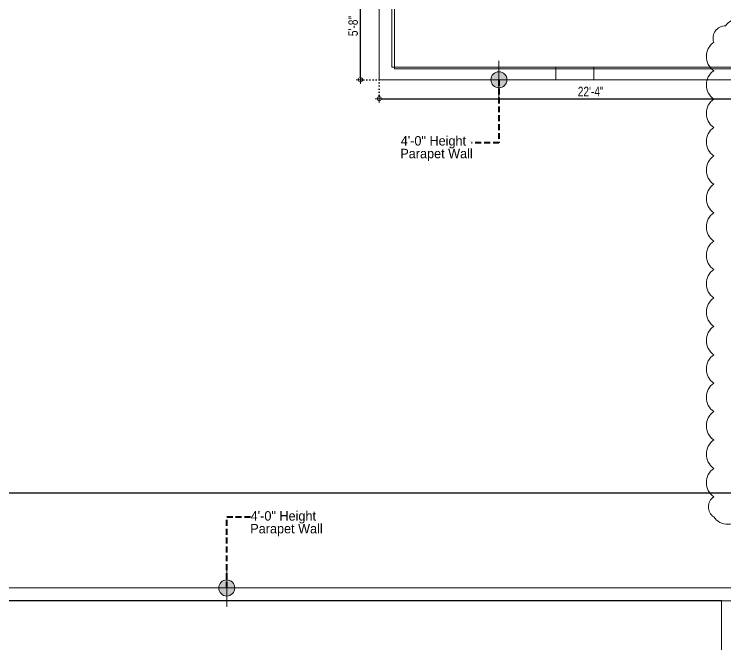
# Model space of a CAD drawing. Header units: inches. Extents: x 13 to 21264, y -72369 to -55.
# Drawn here: x 15316.6 to 15767.7, y -71373.6 to -70974.1 of the extents above; entities that cross this region are included whole.
import ezdxf

# ---------------------------------------------------------------- set-up
doc = ezdxf.new("R2010")
doc.units = ezdxf.units.IN
doc.header["$LTSCALE"] = 15
doc.header["$MEASUREMENT"] = 0
doc.header["$PDMODE"] = 34
doc.linetypes.add('DOT2', pattern=[0.125, 0, -0.125])
doc.linetypes.add('HIDDEN', pattern=[0.375, 0.25, -0.125])
doc.layers.get('0').update_dxf_attribs({"linetype": 'CONTINUOUS', "lineweight": 13})
doc.layers.get('DEFPOINTS').update_dxf_attribs({"linetype": 'CONTINUOUS', "lineweight": 13})
for name, color, linetype, lineweight in [('A-Wall', 7, 'CONTINUOUS', 40), ('INNER DIM', 30, 'CONTINUOUS', 13), ('parapet wall', 4, 'CONTINUOUS', 13), ('TEXT', 4, 'CONTINUOUS', 13), ('TYPICAL COL ELEVATION', 8, 'CONTINUOUS', 40)]:
    doc.layers.add(name, color=color, linetype=linetype, lineweight=lineweight)
doc.layers.add('REVISION - 2', color=7, linetype='CONTINUOUS', lineweight=13, true_color=0x1a6600)
doc.styles.add('rob', font='')
doc.styles.add('RS', font='', dxfattribs={"width": 0.8})
doc.styles.get('rob').set_extended_font_data('Century Gothic')
doc.styles.get('RS').set_extended_font_data('Century Gothic')
doc.dimstyles.new('SECTION DIM', dxfattribs={"dimscale": 0.6, "dimtxt": 9, "dimasz": 2, "dimexe": 0, "dimexo": 0, "dimgap": 1, "dimtad": 1, "dimzin": 3, "dimdsep": 46, "dimlunit": 4, "dimtxsty": 'RS', "dimblk1": 'CUT', "dimblk2": 'CUT', "dimsah": 1, "dimcen": 0, "dimclrd": 251, "dimclre": 21, "dimclrt": 4, "dimadec": 0, "dimazin": 0, "dimtfac": 1, "dimtix": 1, "dimtofl": 0, "dimtmove": 2, "dimatfit": 3, "dimfxl": 0, "dimtolj": 1, "dimtzin": 3, "dimarcsym": 0})
doc.dimstyles.new('WORKING DIM-altura', dxfattribs={"dimscale": 0, "dimtxt": 6, "dimasz": 1.5, "dimexe": 0, "dimexo": 0, "dimgap": 2, "dimtad": 1, "dimzin": 3, "dimdsep": 46, "dimlunit": 4, "dimtxsty": 'RS', "dimblk1": 'CUT-15', "dimblk2": 'CUT-15', "dimsah": 1, "dimcen": 0, "dimclrd": 49, "dimclre": 109, "dimclrt": 41, "dimadec": 0, "dimazin": 0, "dimtfac": 0.75, "dimtix": 1, "dimtofl": 0, "dimtmove": 2, "dimatfit": 2, "dimldrblk": 'CUT-15', "dimfxl": 1, "dimtolj": 1, "dimtzin": 3, "dimlwd": -1, "dimlwe": -1, "dimarcsym": 0})

# ---------------------------------------------------------------- blocks, each defined once
blk = doc.blocks.new('CUT')
at = {"layer": 'INNER DIM', "color": 8}
blk.add_line((-1.8, 0), (1.8, 0), dxfattribs=at)
at = {"layer": 'INNER DIM', "color": 9}
blk.add_line((0, 1.8), (0, -1.8), dxfattribs=at)
blk.add_circle((0, 0), 0.9, dxfattribs=at)
blk = doc.blocks.new('*D328')
at = {"layer": 'DEFPOINTS', "color": 0, "transparency": 16777216}
for p in [(15536.03, -70947.63), (15548.03, -70947.63), (15548.03, -71015.59, 0.01)]:
    blk.add_point(p, dxfattribs=at)
at = {"layer": 'INNER DIM', "color": 21, "linetype": 'DOT2', "lineweight": -2, "transparency": 16777216}
for p, q in [((15548.03, -70947.63), (15536.03, -70947.63)), ((15548.03, -71015.59), (15536.03, -71015.59))]:
    blk.add_line(p, q, dxfattribs=at)
at = {"layer": 'INNER DIM', "color": 251, "lineweight": -2, "transparency": 16777216}
blk.add_line((15536.03, -71014.09), (15536.03, -70949.13), dxfattribs=at)
at = {"layer": 'INNER DIM', "color": 251, "lineweight": -2, "transparency": 16777216, "xscale": 1.5, "yscale": 1.5, "zscale": 1.5}
for p, rotation in [((15536.03, -70947.63), 90), ((15536.03, -71015.59), 270)]:
    blk.add_blockref('CUT', p, dxfattribs=dict(at, rotation=rotation))
at = {"layer": 'INNER DIM', "color": 7, "lineweight": 0, "transparency": 16777216, "insert": (15531.46, -70981.61), "char_height": 6, "attachment_point": 5, "rotation": 90, "style": 'RS'}
blk.add_mtext('\\A1;5\'-8"', dxfattribs=at)
blk = doc.blocks.new('*D329')
at = {"layer": 'DEFPOINTS', "color": 0, "transparency": 16777216}
for p in [(15548.03, -71015.63), (15816.02, -71015.63, 0.01), (15816.02, -71027.63)]:
    blk.add_point(p, dxfattribs=at)
at = {"layer": 'INNER DIM', "color": 21, "linetype": 'DOT2', "lineweight": -2, "transparency": 16777216}
for p, q in [((15548.03, -71015.63), (15548.03, -71027.63)), ((15816.02, -71015.63), (15816.02, -71027.63))]:
    blk.add_line(p, q, dxfattribs=at)
at = {"layer": 'INNER DIM', "color": 251, "lineweight": -2, "transparency": 16777216}
blk.add_line((15549.53, -71027.63), (15814.52, -71027.63), dxfattribs=at)
at = {"layer": 'INNER DIM', "color": 251, "lineweight": -2, "transparency": 16777216, "xscale": 1.5, "yscale": 1.5, "zscale": 1.5, "rotation": 180}
blk.add_blockref('CUT', (15548.03, -71027.63), dxfattribs=at)
at = {"layer": 'INNER DIM', "color": 251, "lineweight": -2, "transparency": 16777216, "xscale": 1.5, "yscale": 1.5, "zscale": 1.5}
blk.add_blockref('CUT', (15816.02, -71027.63), dxfattribs=at)
at = {"layer": 'INNER DIM', "color": 7, "lineweight": 0, "transparency": 16777216, "insert": (15682.03, -71023.06), "char_height": 6, "attachment_point": 5, "style": 'RS'}
blk.add_mtext('\\A1;22\'-4"', dxfattribs=at)
blk = doc.blocks.new('*D230')
at = {"layer": 'DEFPOINTS', "color": 0, "transparency": 16777216}
for p in [(13685.03, -71277.63), (15816.02, -71337.63, 0.01), (13685.03, -71345.63, 0.01)]:
    blk.add_point(p, dxfattribs=at)
at = {"layer": 'INNER DIM', "color": 8, "linetype": 'DOT2', "lineweight": -2, "transparency": 16777216}
for p, q in [((13685.03, -71345.63), (13685.03, -71277.63)), ((15816.02, -71337.63), (15816.02, -71277.63))]:
    blk.add_line(p, q, dxfattribs=at)
at = {"layer": 'INNER DIM', "color": 251, "lineweight": -2, "transparency": 16777216}
blk.add_line((15814.52, -71277.63), (13686.53, -71277.63), dxfattribs=at)
at = {"layer": 'INNER DIM', "color": 251, "lineweight": -2, "transparency": 16777216, "xscale": 1.5, "yscale": 1.5, "zscale": 1.5, "rotation": 180}
blk.add_blockref('CUT', (13685.03, -71277.63), dxfattribs=at)
at = {"layer": 'INNER DIM', "color": 251, "lineweight": -2, "transparency": 16777216, "xscale": 1.5, "yscale": 1.5, "zscale": 1.5}
blk.add_blockref('CUT', (15816.02, -71277.63), dxfattribs=at)
at = {"layer": 'INNER DIM', "color": 7, "lineweight": 0, "transparency": 16777216, "insert": (14750.53, -71272.46), "char_height": 7, "attachment_point": 5, "style": 'RS'}
blk.add_mtext('\\A1;177\'-7"', dxfattribs=at)
blk = doc.blocks.new('CUT-15')
h = blk.add_hatch(color=256)
h.dxf.hatch_style = 1
edge = h.paths.add_edge_path()
edge.add_arc((0, 0), 0.638, -180, 180)
for p, q in [((0, -1.509), (0, 1.509)), ((1.509, 0), (-1.509, 0))]:
    blk.add_line(p, q)
blk.add_circle((0, 0), 0.638)

msp = doc.modelspace()

# ---------------------------------------------------------------- linework, layer by layer
at = {"color": 1, "lineweight": 0, "ltscale": 3}
msp.add_lwpolyline([(13693.612, -72094.491), (13693.612, -71345.76), (15814.916, -71345.76), (15814.916, -71008.659), (15557.633, -71008.659), (15557.633, -70939.717), (15405.118, -70939.717), (15405.118, -70580.336), (16223.368, -70580.336), (16223.368, -70936.992), (16023.822, -70936.992), (16023.822, -71006.061), (16023.822, -71340.974), (16053.647, -71340.974), (16053.647, -71313.444), (16239.054, -71313.444), (16239.054, -72103.233), (13693.261, -72103.233), (13693.261, -72093.122), (13693.261, -72090.418), (13693.631, -72090.418)], dxfattribs=at)
at = {"layer": 'parapet wall', "lineweight": 0, "ltscale": 3}
msp.add_line((15765.035, -71345.634, -0.017), (15765.035, -71465.634, -0.017), dxfattribs=at)
at = {"layer": 'parapet wall', "lineweight": 0, "ltscale": 3, "elevation": -0.017}
for points in [[(15424.037, -70575.626), (15424.037, -70947.634), (15548.034, -70947.634), (15548.033, -71015.633), (15816.02, -71015.635), (15816.02, -71042.635)], [(15432.037, -70575.626), (15432.037, -70939.634), (15556.034, -70939.634), (15556.033, -71007.633), (15824.02, -71007.635), (15824.02, -71042.635)], [(15816.02, -71265.634), (15816.02, -71337.634), (15701.035, -71337.634), (13560.123, -71337.634)], [(15765.035, -71345.638), (15701.035, -71345.634), (14560.035, -71345.634), (14560.035, -71489.635), (14560.035, -71689.636), (14465.032, -71689.636), (14465.032, -71489.635), (14489.032, -71489.635), (14489.033, -71345.635), (13693.035, -71345.635), (13693.035, -71689.632), (13598.035, -71689.632), (13598.035, -71489.648), (13622.035, -71489.648), (13622.035, -71345.632), (13560.123, -71345.632)]]:
    msp.add_lwpolyline(points, dxfattribs=at)
at = {"layer": 'REVISION - 2', "color": 222, "lineweight": 0, "ltscale": 3, "true_color": 0xb8008a}
msp.add_lwpolyline([(15785.569, -70981.382, 0.5205671), (15767.569, -70981.382, 0.5205671), (15760.063, -70991.876, 0.5205671), (15760.063, -71009.876, 0.5205671), (15760.063, -71027.876, 0.5205671), (15760.063, -71045.876, 0.5205671), (15760.063, -71063.876, 0.5205671), (15760.063, -71081.876, 0.5205671), (15760.063, -71099.876, 0.5205671), (15760.063, -71117.876, 0.5205671), (15760.063, -71135.876, 0.5205671), (15760.063, -71153.876, 0.5205671), (15760.063, -71171.876, 0.5205671), (15760.063, -71189.876, 0.5205671), (15760.063, -71207.876, 0.5205671), (15760.063, -71225.876, 0.5205671), (15760.063, -71243.876, 0.5205671), (15760.063, -71261.876, 0.5205671), (15760.063, -71279.876, 0.5205671), (15760.063, -71292.636, 0.5205671), (15778.063, -71292.636, 0.5205671)], format="xyb", dxfattribs=at)
at = {"layer": 'TYPICAL COL ELEVATION', "lineweight": 0, "ltscale": 3, "elevation": -0.022}
msp.add_lwpolyline([(15660.035, -71015.635), (15684.035, -71015.635), (15684.035, -71007.635), (15660.035, -71007.635)], close=True, dxfattribs=at)

# ---------------------------------------------------------------- texts
at = {"layer": 'TEXT', "lineweight": 0, "style": 'rob'}
for s, p in [('4\'-0" Height ', (15561.628, -71057.311, -0.047)), ('Parapet Wall', (15561.347, -71065.369, -0.047)), ('4\'-0" Height ', (15466.504, -71294.978, -0.047)), ('Parapet Wall', (15466.223, -71303.037, -0.047))]:
    msp.add_text(s, height=6, dxfattribs=at).set_placement(p)

# ---------------------------------------------------------------- dimensions: what is measured, and where the dimension line sits
at = {"layer": 'INNER DIM', "lineweight": 0}
dim = msp.add_linear_dim(base=(15536.032, -70947.634, -0.017), p1=(15548.032, -71015.587, -0.011), p2=(15548.033, -70947.634, -0.017), angle=90, dimstyle='SECTION DIM', override={"dimscale": 1, "dimtxt": 6, "dimasz": 1.5, "dimclrt": 7, "dimfxl": 2}, dxfattribs=at)
dim.commit()
dim.dimension.update_dxf_attribs({"geometry": '*D328', "text_midpoint": (15531.461, -70981.61, -0.017)})
for base, p1, p2, override, picture, middle in [((15816.019, -71027.633, -0.009), (15548.032, -71015.633, -0.009), (15816.019, -71015.635, -0.004), {"dimscale": 1, "dimtxt": 6, "dimasz": 1.5, "dimclrt": 7, "dimfxl": 2}, '*D329', (15682.026, -71023.062, -0.009)), ((13685.035, -71277.631, -0.014), (15816.019, -71337.634, -0.009), (13685.035, -71345.631, -0.004), {"dimscale": 1, "dimtxt": 7, "dimasz": 1.5, "dimclre": 8, "dimclrt": 7, "dimfxl": 2}, '*D230', (14750.527, -71272.464, -0.014))]:
    dim = msp.add_linear_dim(base=base, p1=p1, p2=p2, dimstyle='SECTION DIM', override=override, dxfattribs=at)
    dim.commit()
    dim.dimension.update_dxf_attribs({"geometry": picture, "text_midpoint": middle})

# ---------------------------------------------------------------- leaders
at = {"layer": 'A-Wall', "color": 1, "linetype": 'HIDDEN', "lineweight": 0}
for points in [[(15623.866, -71015.633, -0.017), (15623.866, -71055.58, -0.017), (15606.418, -71055.58, -0.017)], [(15451.324, -71337.635, -0.017), (15451.324, -71292.646, -0.017), (15466.622, -71292.646, -0.017)]]:
    msp.add_leader(points, dimstyle='WORKING DIM-altura', override={"dimscale": 1, "dimasz": 8, "dimtad": 0, "dimfxl": 0, "dimfxlon": 1, "dimarcsym": 2}, dxfattribs=at)

doc.saveas('drawing.dxf')
